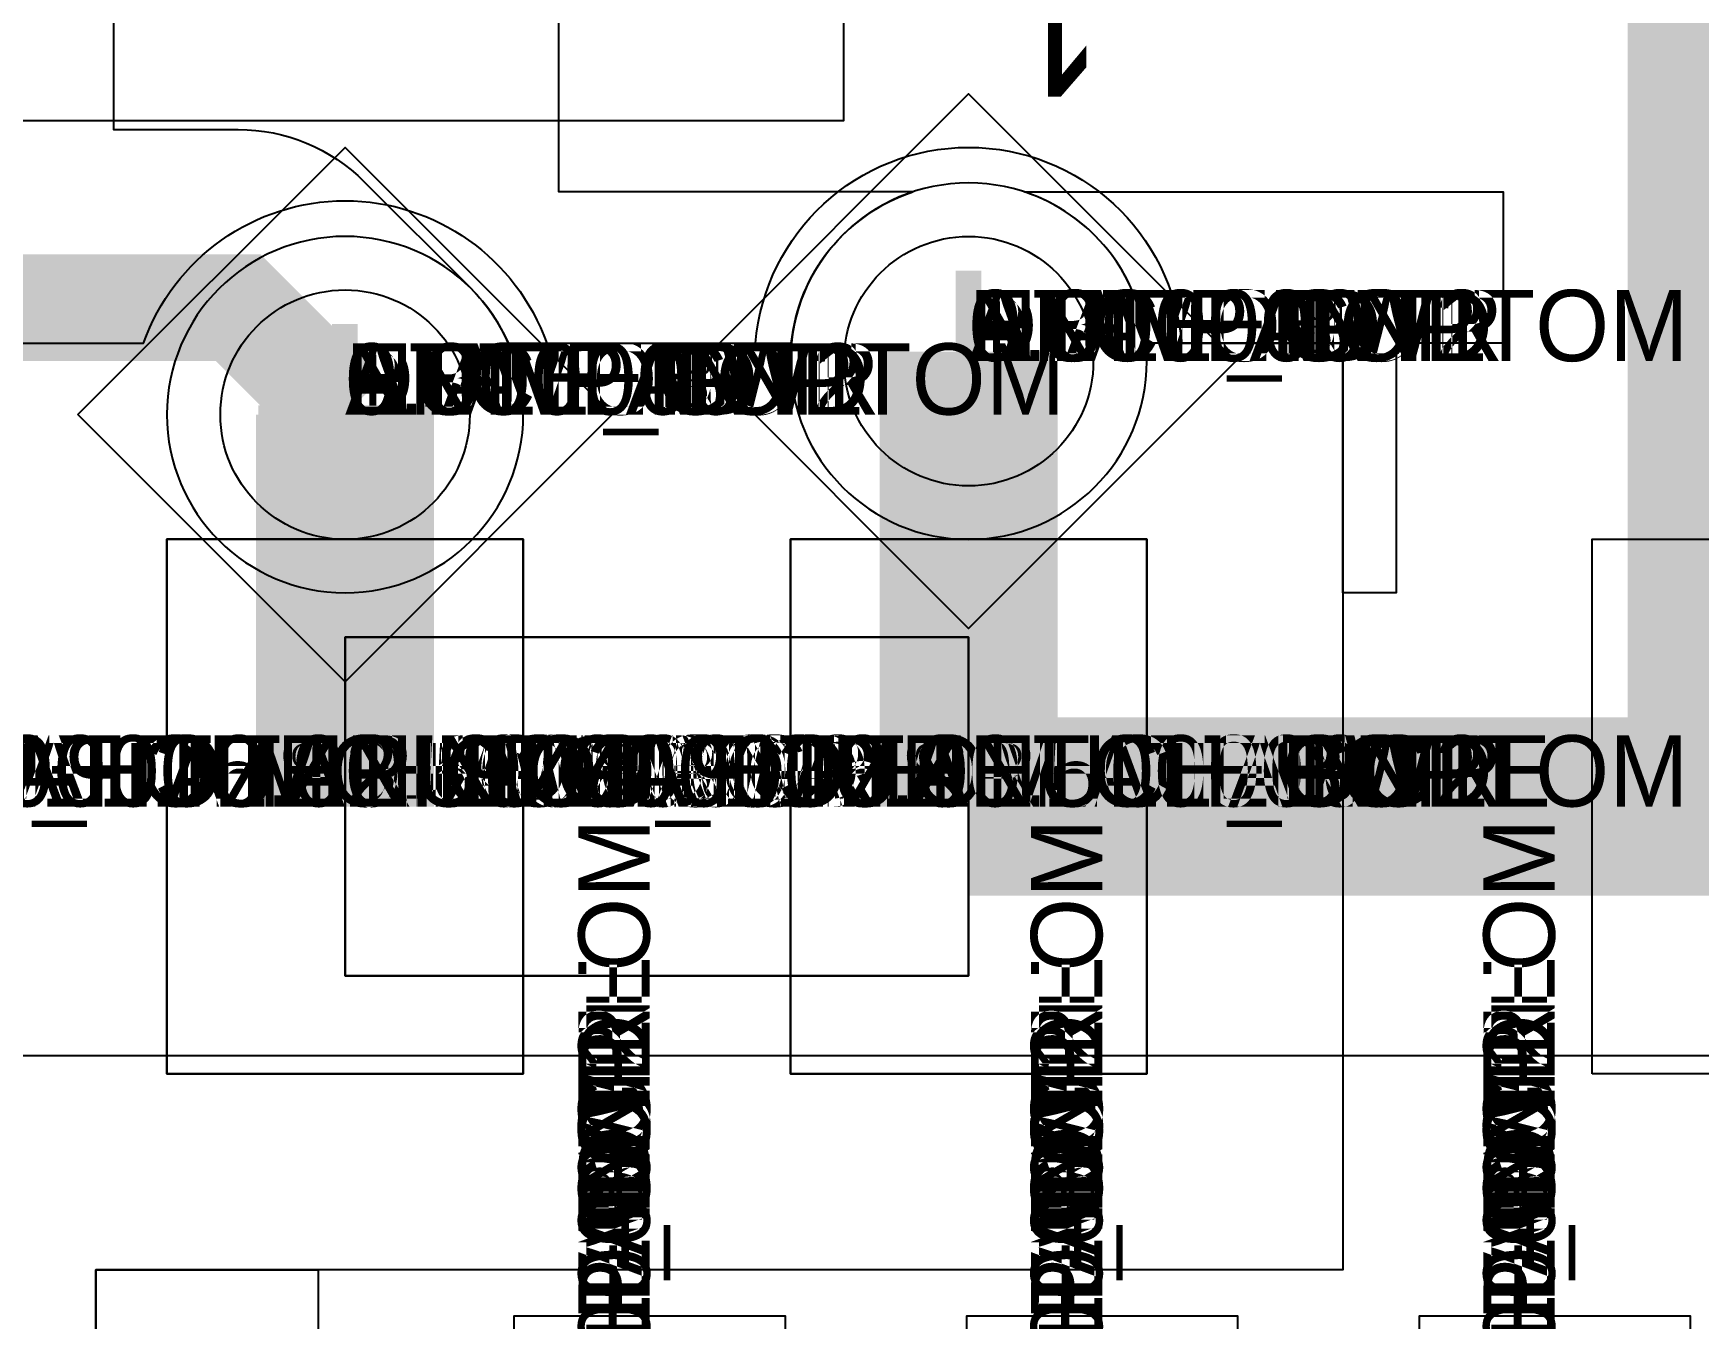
# Model space of a CAD drawing. Extents: x 0 to 323, y 0 to 320.
# Drawn here: x 116.938 to 121.612, y 226.918 to 230.526 of the extents above; entities that cross this region are included whole.
import ezdxf
from ezdxf.enums import TextEntityAlignment as Align

# ---------------------------------------------------------------- set-up
doc = ezdxf.new("R2010")
doc.units = 0
doc.header["$MEASUREMENT"] = 0
doc.layers.get('0').update_dxf_attribs({"linetype": 'CONTINUOUS'})
for name, color, linetype in [('CDN_FIGURES', 7, 'CONTINUOUS'), ('ETCH_BOTTOM', 7, 'CONTINUOUS'), ('ETCH_GND', 3, 'CONTINUOUS'), ('ETCH_INT1', 4, 'CONTINUOUS'), ('ETCH_INT2', 5, 'CONTINUOUS'), ('ETCH_PWR', 6, 'CONTINUOUS'), ('ETCH_TOP', 2, 'CONTINUOUS'), ('MANUFACTURING_NCLEGEND-1-6', 8, 'CONTINUOUS'), ('PACKAGE_GEOMETRY_ASSEMBLY_TOP', 11, 'CONTINUOUS'), ('PACKAGE_GEOMETRY_PIN_NUMBER', 9, 'CONTINUOUS')]:
    doc.layers.add(name, color=color, linetype=linetype)

# ---------------------------------------------------------------- blocks, each defined once
blk = doc.blocks.new('PAD_INFO')
for tag in ['SHAPE_TYPE', 'PAD_HEIGHT', 'PAD_LAYER', 'PAD_TYPE', 'PAD_WIDTH']:
    blk.add_attdef(tag, (0, 0), '', height=0.2)
at = {"flags": 2}
blk.add_attdef('CDN_TYPE', (0, 0), '', height=0.2, dxfattribs=at)
blk = doc.blocks.new('DRILL_INFO')
at = {"flags": 2}
blk.add_attdef('CDN_TYPE', (0, 0), '', height=0.2, dxfattribs=at)
for tag in ['FSHAPE', 'FCHAR', 'DRILL_HEIGHT', 'DIAMETER', 'PLATED', 'DRILL_WIDTH']:
    blk.add_attdef(tag, (0, 0), '', height=0.2)
blk = doc.blocks.new('VIA0700X0300')
at = {"layer": 'ETCH_BOTTOM'}
blk.add_circle((0, 0), 0.35, dxfattribs=at)
at = {"layer": 'ETCH_GND'}
blk.add_circle((0, 0), 0.35, dxfattribs=at)
at = {"layer": 'ETCH_INT1'}
blk.add_circle((0, 0), 0.35, dxfattribs=at)
at = {"layer": 'ETCH_INT2'}
blk.add_circle((0, 0), 0.35, dxfattribs=at)
at = {"layer": 'ETCH_PWR'}
blk.add_circle((0, 0), 0.35, dxfattribs=at)
at = {"layer": 'ETCH_TOP'}
blk.add_circle((0, 0), 0.35, dxfattribs=at)
ref = blk.add_blockref('PAD_INFO', (0, 0))
ref.add_attrib('PAD_LAYER', 'ETCH_TOP', (0, 0), dxfattribs={"height": 0.2})
ref.add_attrib('SHAPE_TYPE', 'NULL', (0, 0), dxfattribs={"height": 0.2})
ref.add_attrib('PAD_TYPE', 'ANTIPAD', (0, 0), dxfattribs={"height": 0.2})
ref.add_attrib('PAD_WIDTH', '0.000000', (0, 0), dxfattribs={"height": 0.2})
ref.add_attrib('PAD_HEIGHT', '0.000000', (0, 0), dxfattribs={"height": 0.2})
ref = blk.add_blockref('PAD_INFO', (0, 0))
ref.add_attrib('PAD_LAYER', 'ETCH_GND', (0, 0), dxfattribs={"height": 0.2})
ref.add_attrib('SHAPE_TYPE', 'NULL', (0, 0), dxfattribs={"height": 0.2})
ref.add_attrib('PAD_TYPE', 'ANTIPAD', (0, 0), dxfattribs={"height": 0.2})
ref.add_attrib('PAD_WIDTH', '0.000000', (0, 0), dxfattribs={"height": 0.2})
ref.add_attrib('PAD_HEIGHT', '0.000000', (0, 0), dxfattribs={"height": 0.2})
ref = blk.add_blockref('PAD_INFO', (0, 0))
ref.add_attrib('PAD_LAYER', 'ETCH_INT1', (0, 0), dxfattribs={"height": 0.2})
ref.add_attrib('SHAPE_TYPE', 'NULL', (0, 0), dxfattribs={"height": 0.2})
ref.add_attrib('PAD_TYPE', 'ANTIPAD', (0, 0), dxfattribs={"height": 0.2})
ref.add_attrib('PAD_WIDTH', '0.000000', (0, 0), dxfattribs={"height": 0.2})
ref.add_attrib('PAD_HEIGHT', '0.000000', (0, 0), dxfattribs={"height": 0.2})
ref = blk.add_blockref('PAD_INFO', (0, 0))
ref.add_attrib('PAD_LAYER', 'ETCH_INT2', (0, 0), dxfattribs={"height": 0.2})
ref.add_attrib('SHAPE_TYPE', 'NULL', (0, 0), dxfattribs={"height": 0.2})
ref.add_attrib('PAD_TYPE', 'ANTIPAD', (0, 0), dxfattribs={"height": 0.2})
ref.add_attrib('PAD_WIDTH', '0.000000', (0, 0), dxfattribs={"height": 0.2})
ref.add_attrib('PAD_HEIGHT', '0.000000', (0, 0), dxfattribs={"height": 0.2})
ref = blk.add_blockref('PAD_INFO', (0, 0))
ref.add_attrib('PAD_LAYER', 'ETCH_PWR', (0, 0), dxfattribs={"height": 0.2})
ref.add_attrib('SHAPE_TYPE', 'NULL', (0, 0), dxfattribs={"height": 0.2})
ref.add_attrib('PAD_TYPE', 'ANTIPAD', (0, 0), dxfattribs={"height": 0.2})
ref.add_attrib('PAD_WIDTH', '0.000000', (0, 0), dxfattribs={"height": 0.2})
ref.add_attrib('PAD_HEIGHT', '0.000000', (0, 0), dxfattribs={"height": 0.2})
ref = blk.add_blockref('PAD_INFO', (0, 0))
ref.add_attrib('PAD_LAYER', 'ETCH_BOTTOM', (0, 0), dxfattribs={"height": 0.2})
ref.add_attrib('SHAPE_TYPE', 'NULL', (0, 0), dxfattribs={"height": 0.2})
ref.add_attrib('PAD_TYPE', 'ANTIPAD', (0, 0), dxfattribs={"height": 0.2})
ref.add_attrib('PAD_WIDTH', '0.000000', (0, 0), dxfattribs={"height": 0.2})
ref.add_attrib('PAD_HEIGHT', '0.000000', (0, 0), dxfattribs={"height": 0.2})
ref = blk.add_blockref('PAD_INFO', (0, 0))
ref.add_attrib('PAD_LAYER', 'ETCH_TOP', (0, 0), dxfattribs={"height": 0.2})
ref.add_attrib('SHAPE_TYPE', 'NULL', (0, 0), dxfattribs={"height": 0.2})
ref.add_attrib('PAD_TYPE', 'THERMAL', (0, 0), dxfattribs={"height": 0.2})
ref.add_attrib('PAD_WIDTH', '0.000000', (0, 0), dxfattribs={"height": 0.2})
ref.add_attrib('PAD_HEIGHT', '0.000000', (0, 0), dxfattribs={"height": 0.2})
ref = blk.add_blockref('PAD_INFO', (0, 0))
ref.add_attrib('PAD_LAYER', 'ETCH_GND', (0, 0), dxfattribs={"height": 0.2})
ref.add_attrib('SHAPE_TYPE', 'NULL', (0, 0), dxfattribs={"height": 0.2})
ref.add_attrib('PAD_TYPE', 'THERMAL', (0, 0), dxfattribs={"height": 0.2})
ref.add_attrib('PAD_WIDTH', '0.000000', (0, 0), dxfattribs={"height": 0.2})
ref.add_attrib('PAD_HEIGHT', '0.000000', (0, 0), dxfattribs={"height": 0.2})
ref = blk.add_blockref('PAD_INFO', (0, 0))
ref.add_attrib('PAD_LAYER', 'ETCH_INT1', (0, 0), dxfattribs={"height": 0.2})
ref.add_attrib('SHAPE_TYPE', 'NULL', (0, 0), dxfattribs={"height": 0.2})
ref.add_attrib('PAD_TYPE', 'THERMAL', (0, 0), dxfattribs={"height": 0.2})
ref.add_attrib('PAD_WIDTH', '0.000000', (0, 0), dxfattribs={"height": 0.2})
ref.add_attrib('PAD_HEIGHT', '0.000000', (0, 0), dxfattribs={"height": 0.2})
ref = blk.add_blockref('PAD_INFO', (0, 0))
ref.add_attrib('PAD_LAYER', 'ETCH_INT2', (0, 0), dxfattribs={"height": 0.2})
ref.add_attrib('SHAPE_TYPE', 'NULL', (0, 0), dxfattribs={"height": 0.2})
ref.add_attrib('PAD_TYPE', 'THERMAL', (0, 0), dxfattribs={"height": 0.2})
ref.add_attrib('PAD_WIDTH', '0.000000', (0, 0), dxfattribs={"height": 0.2})
ref.add_attrib('PAD_HEIGHT', '0.000000', (0, 0), dxfattribs={"height": 0.2})
ref = blk.add_blockref('PAD_INFO', (0, 0))
ref.add_attrib('PAD_LAYER', 'ETCH_PWR', (0, 0), dxfattribs={"height": 0.2})
ref.add_attrib('SHAPE_TYPE', 'NULL', (0, 0), dxfattribs={"height": 0.2})
ref.add_attrib('PAD_TYPE', 'THERMAL', (0, 0), dxfattribs={"height": 0.2})
ref.add_attrib('PAD_WIDTH', '0.000000', (0, 0), dxfattribs={"height": 0.2})
ref.add_attrib('PAD_HEIGHT', '0.000000', (0, 0), dxfattribs={"height": 0.2})
ref = blk.add_blockref('PAD_INFO', (0, 0))
ref.add_attrib('PAD_LAYER', 'ETCH_BOTTOM', (0, 0), dxfattribs={"height": 0.2})
ref.add_attrib('SHAPE_TYPE', 'NULL', (0, 0), dxfattribs={"height": 0.2})
ref.add_attrib('PAD_TYPE', 'THERMAL', (0, 0), dxfattribs={"height": 0.2})
ref.add_attrib('PAD_WIDTH', '0.000000', (0, 0), dxfattribs={"height": 0.2})
ref.add_attrib('PAD_HEIGHT', '0.000000', (0, 0), dxfattribs={"height": 0.2})
ref = blk.add_blockref('PAD_INFO', (0, 0))
ref.add_attrib('PAD_LAYER', 'ETCH_TOP', (0, 0), dxfattribs={"height": 0.2})
ref.add_attrib('SHAPE_TYPE', 'CIRCLE', (0, 0), dxfattribs={"height": 0.2})
ref.add_attrib('PAD_TYPE', 'REGULAR', (0, 0), dxfattribs={"height": 0.2})
ref.add_attrib('PAD_WIDTH', '0.700000', (0, 0), dxfattribs={"height": 0.2})
ref.add_attrib('PAD_HEIGHT', '0.700000', (0, 0), dxfattribs={"height": 0.2})
ref = blk.add_blockref('PAD_INFO', (0, 0))
ref.add_attrib('PAD_LAYER', 'ETCH_GND', (0, 0), dxfattribs={"height": 0.2})
ref.add_attrib('SHAPE_TYPE', 'CIRCLE', (0, 0), dxfattribs={"height": 0.2})
ref.add_attrib('PAD_TYPE', 'REGULAR', (0, 0), dxfattribs={"height": 0.2})
ref.add_attrib('PAD_WIDTH', '0.700000', (0, 0), dxfattribs={"height": 0.2})
ref.add_attrib('PAD_HEIGHT', '0.700000', (0, 0), dxfattribs={"height": 0.2})
ref = blk.add_blockref('PAD_INFO', (0, 0))
ref.add_attrib('PAD_LAYER', 'ETCH_INT1', (0, 0), dxfattribs={"height": 0.2})
ref.add_attrib('SHAPE_TYPE', 'CIRCLE', (0, 0), dxfattribs={"height": 0.2})
ref.add_attrib('PAD_TYPE', 'REGULAR', (0, 0), dxfattribs={"height": 0.2})
ref.add_attrib('PAD_WIDTH', '0.700000', (0, 0), dxfattribs={"height": 0.2})
ref.add_attrib('PAD_HEIGHT', '0.700000', (0, 0), dxfattribs={"height": 0.2})
ref = blk.add_blockref('PAD_INFO', (0, 0))
ref.add_attrib('PAD_LAYER', 'ETCH_INT2', (0, 0), dxfattribs={"height": 0.2})
ref.add_attrib('SHAPE_TYPE', 'CIRCLE', (0, 0), dxfattribs={"height": 0.2})
ref.add_attrib('PAD_TYPE', 'REGULAR', (0, 0), dxfattribs={"height": 0.2})
ref.add_attrib('PAD_WIDTH', '0.700000', (0, 0), dxfattribs={"height": 0.2})
ref.add_attrib('PAD_HEIGHT', '0.700000', (0, 0), dxfattribs={"height": 0.2})
ref = blk.add_blockref('PAD_INFO', (0, 0))
ref.add_attrib('PAD_LAYER', 'ETCH_PWR', (0, 0), dxfattribs={"height": 0.2})
ref.add_attrib('SHAPE_TYPE', 'CIRCLE', (0, 0), dxfattribs={"height": 0.2})
ref.add_attrib('PAD_TYPE', 'REGULAR', (0, 0), dxfattribs={"height": 0.2})
ref.add_attrib('PAD_WIDTH', '0.700000', (0, 0), dxfattribs={"height": 0.2})
ref.add_attrib('PAD_HEIGHT', '0.700000', (0, 0), dxfattribs={"height": 0.2})
ref = blk.add_blockref('PAD_INFO', (0, 0))
ref.add_attrib('PAD_LAYER', 'ETCH_BOTTOM', (0, 0), dxfattribs={"height": 0.2})
ref.add_attrib('SHAPE_TYPE', 'CIRCLE', (0, 0), dxfattribs={"height": 0.2})
ref.add_attrib('PAD_TYPE', 'REGULAR', (0, 0), dxfattribs={"height": 0.2})
ref.add_attrib('PAD_WIDTH', '0.700000', (0, 0), dxfattribs={"height": 0.2})
ref.add_attrib('PAD_HEIGHT', '0.700000', (0, 0), dxfattribs={"height": 0.2})
ref = blk.add_blockref('DRILL_INFO', (0, 0))
ref.add_attrib('DIAMETER', '0.300000', (0, 0), dxfattribs={"height": 0.2})
ref.add_attrib('PLATED', 'PLATED', (0, 0), dxfattribs={"height": 0.2})
ref.add_attrib('FSHAPE', 'DIAMOND', (0, 0), dxfattribs={"height": 0.2})
ref.add_attrib('FCHAR', '+', (0, 0), dxfattribs={"height": 0.2})
ref.add_attrib('DRILL_WIDTH', '1.500000', (0, 0), dxfattribs={"height": 0.2})
ref.add_attrib('DRILL_HEIGHT', '1.500000', (0, 0), dxfattribs={"height": 0.2})
for tag in ['CDN_TYPE', 'PIN']:
    blk.add_attdef(tag, (0, 0), '', height=0.2)
at = {"flags": 2}
for tag in ['PSTKNAME', 'BBV']:
    blk.add_attdef(tag, (0, 0), '', height=0.2, dxfattribs=at)
blk = doc.blocks.new('FIGURE_DIAMOND')
at = {"layer": 'CDN_FIGURES'}
blk.add_lwpolyline([(-0.5, 0), (0, 0.5), (0.5, 0), (0, -0.5)], close=True, dxfattribs=at)
blk = doc.blocks.new('RC1000X1500TS')
at = {"layer": 'ETCH_TOP'}
blk.add_lwpolyline([(-0.5, -0.75), (-0.5, 0.75), (0.5, 0.75), (0.5, -0.75)], close=True, dxfattribs=at)
ref = blk.add_blockref('PAD_INFO', (0, 0))
ref.add_attrib('PAD_LAYER', 'ETCH_TOP', (0, 0), dxfattribs={"height": 0.2})
ref.add_attrib('SHAPE_TYPE', 'NULL', (0, 0), dxfattribs={"height": 0.2})
ref.add_attrib('PAD_TYPE', 'ANTIPAD', (0, 0), dxfattribs={"height": 0.2})
ref.add_attrib('PAD_WIDTH', '0.000000', (0, 0), dxfattribs={"height": 0.2})
ref.add_attrib('PAD_HEIGHT', '0.000000', (0, 0), dxfattribs={"height": 0.2})
ref = blk.add_blockref('PAD_INFO', (0, 0))
ref.add_attrib('PAD_LAYER', 'ETCH_GND', (0, 0), dxfattribs={"height": 0.2})
ref.add_attrib('SHAPE_TYPE', 'NULL', (0, 0), dxfattribs={"height": 0.2})
ref.add_attrib('PAD_TYPE', 'ANTIPAD', (0, 0), dxfattribs={"height": 0.2})
ref.add_attrib('PAD_WIDTH', '0.000000', (0, 0), dxfattribs={"height": 0.2})
ref.add_attrib('PAD_HEIGHT', '0.000000', (0, 0), dxfattribs={"height": 0.2})
ref = blk.add_blockref('PAD_INFO', (0, 0))
ref.add_attrib('PAD_LAYER', 'ETCH_INT1', (0, 0), dxfattribs={"height": 0.2})
ref.add_attrib('SHAPE_TYPE', 'NULL', (0, 0), dxfattribs={"height": 0.2})
ref.add_attrib('PAD_TYPE', 'ANTIPAD', (0, 0), dxfattribs={"height": 0.2})
ref.add_attrib('PAD_WIDTH', '0.000000', (0, 0), dxfattribs={"height": 0.2})
ref.add_attrib('PAD_HEIGHT', '0.000000', (0, 0), dxfattribs={"height": 0.2})
ref = blk.add_blockref('PAD_INFO', (0, 0))
ref.add_attrib('PAD_LAYER', 'ETCH_INT2', (0, 0), dxfattribs={"height": 0.2})
ref.add_attrib('SHAPE_TYPE', 'NULL', (0, 0), dxfattribs={"height": 0.2})
ref.add_attrib('PAD_TYPE', 'ANTIPAD', (0, 0), dxfattribs={"height": 0.2})
ref.add_attrib('PAD_WIDTH', '0.000000', (0, 0), dxfattribs={"height": 0.2})
ref.add_attrib('PAD_HEIGHT', '0.000000', (0, 0), dxfattribs={"height": 0.2})
ref = blk.add_blockref('PAD_INFO', (0, 0))
ref.add_attrib('PAD_LAYER', 'ETCH_PWR', (0, 0), dxfattribs={"height": 0.2})
ref.add_attrib('SHAPE_TYPE', 'NULL', (0, 0), dxfattribs={"height": 0.2})
ref.add_attrib('PAD_TYPE', 'ANTIPAD', (0, 0), dxfattribs={"height": 0.2})
ref.add_attrib('PAD_WIDTH', '0.000000', (0, 0), dxfattribs={"height": 0.2})
ref.add_attrib('PAD_HEIGHT', '0.000000', (0, 0), dxfattribs={"height": 0.2})
ref = blk.add_blockref('PAD_INFO', (0, 0))
ref.add_attrib('PAD_LAYER', 'ETCH_BOTTOM', (0, 0), dxfattribs={"height": 0.2})
ref.add_attrib('SHAPE_TYPE', 'NULL', (0, 0), dxfattribs={"height": 0.2})
ref.add_attrib('PAD_TYPE', 'ANTIPAD', (0, 0), dxfattribs={"height": 0.2})
ref.add_attrib('PAD_WIDTH', '0.000000', (0, 0), dxfattribs={"height": 0.2})
ref.add_attrib('PAD_HEIGHT', '0.000000', (0, 0), dxfattribs={"height": 0.2})
ref = blk.add_blockref('PAD_INFO', (0, 0))
ref.add_attrib('PAD_LAYER', 'ETCH_TOP', (0, 0), dxfattribs={"height": 0.2})
ref.add_attrib('SHAPE_TYPE', 'NULL', (0, 0), dxfattribs={"height": 0.2})
ref.add_attrib('PAD_TYPE', 'THERMAL', (0, 0), dxfattribs={"height": 0.2})
ref.add_attrib('PAD_WIDTH', '0.000000', (0, 0), dxfattribs={"height": 0.2})
ref.add_attrib('PAD_HEIGHT', '0.000000', (0, 0), dxfattribs={"height": 0.2})
ref = blk.add_blockref('PAD_INFO', (0, 0))
ref.add_attrib('PAD_LAYER', 'ETCH_GND', (0, 0), dxfattribs={"height": 0.2})
ref.add_attrib('SHAPE_TYPE', 'NULL', (0, 0), dxfattribs={"height": 0.2})
ref.add_attrib('PAD_TYPE', 'THERMAL', (0, 0), dxfattribs={"height": 0.2})
ref.add_attrib('PAD_WIDTH', '0.000000', (0, 0), dxfattribs={"height": 0.2})
ref.add_attrib('PAD_HEIGHT', '0.000000', (0, 0), dxfattribs={"height": 0.2})
ref = blk.add_blockref('PAD_INFO', (0, 0))
ref.add_attrib('PAD_LAYER', 'ETCH_INT1', (0, 0), dxfattribs={"height": 0.2})
ref.add_attrib('SHAPE_TYPE', 'NULL', (0, 0), dxfattribs={"height": 0.2})
ref.add_attrib('PAD_TYPE', 'THERMAL', (0, 0), dxfattribs={"height": 0.2})
ref.add_attrib('PAD_WIDTH', '0.000000', (0, 0), dxfattribs={"height": 0.2})
ref.add_attrib('PAD_HEIGHT', '0.000000', (0, 0), dxfattribs={"height": 0.2})
ref = blk.add_blockref('PAD_INFO', (0, 0))
ref.add_attrib('PAD_LAYER', 'ETCH_INT2', (0, 0), dxfattribs={"height": 0.2})
ref.add_attrib('SHAPE_TYPE', 'NULL', (0, 0), dxfattribs={"height": 0.2})
ref.add_attrib('PAD_TYPE', 'THERMAL', (0, 0), dxfattribs={"height": 0.2})
ref.add_attrib('PAD_WIDTH', '0.000000', (0, 0), dxfattribs={"height": 0.2})
ref.add_attrib('PAD_HEIGHT', '0.000000', (0, 0), dxfattribs={"height": 0.2})
ref = blk.add_blockref('PAD_INFO', (0, 0))
ref.add_attrib('PAD_LAYER', 'ETCH_PWR', (0, 0), dxfattribs={"height": 0.2})
ref.add_attrib('SHAPE_TYPE', 'NULL', (0, 0), dxfattribs={"height": 0.2})
ref.add_attrib('PAD_TYPE', 'THERMAL', (0, 0), dxfattribs={"height": 0.2})
ref.add_attrib('PAD_WIDTH', '0.000000', (0, 0), dxfattribs={"height": 0.2})
ref.add_attrib('PAD_HEIGHT', '0.000000', (0, 0), dxfattribs={"height": 0.2})
ref = blk.add_blockref('PAD_INFO', (0, 0))
ref.add_attrib('PAD_LAYER', 'ETCH_BOTTOM', (0, 0), dxfattribs={"height": 0.2})
ref.add_attrib('SHAPE_TYPE', 'NULL', (0, 0), dxfattribs={"height": 0.2})
ref.add_attrib('PAD_TYPE', 'THERMAL', (0, 0), dxfattribs={"height": 0.2})
ref.add_attrib('PAD_WIDTH', '0.000000', (0, 0), dxfattribs={"height": 0.2})
ref.add_attrib('PAD_HEIGHT', '0.000000', (0, 0), dxfattribs={"height": 0.2})
ref = blk.add_blockref('PAD_INFO', (0, 0))
ref.add_attrib('PAD_LAYER', 'ETCH_GND', (0, 0), dxfattribs={"height": 0.2})
ref.add_attrib('SHAPE_TYPE', 'NULL', (0, 0), dxfattribs={"height": 0.2})
ref.add_attrib('PAD_TYPE', 'REGULAR', (0, 0), dxfattribs={"height": 0.2})
ref.add_attrib('PAD_WIDTH', '0.000000', (0, 0), dxfattribs={"height": 0.2})
ref.add_attrib('PAD_HEIGHT', '0.000000', (0, 0), dxfattribs={"height": 0.2})
ref = blk.add_blockref('PAD_INFO', (0, 0))
ref.add_attrib('PAD_LAYER', 'ETCH_INT1', (0, 0), dxfattribs={"height": 0.2})
ref.add_attrib('SHAPE_TYPE', 'NULL', (0, 0), dxfattribs={"height": 0.2})
ref.add_attrib('PAD_TYPE', 'REGULAR', (0, 0), dxfattribs={"height": 0.2})
ref.add_attrib('PAD_WIDTH', '0.000000', (0, 0), dxfattribs={"height": 0.2})
ref.add_attrib('PAD_HEIGHT', '0.000000', (0, 0), dxfattribs={"height": 0.2})
ref = blk.add_blockref('PAD_INFO', (0, 0))
ref.add_attrib('PAD_LAYER', 'ETCH_INT2', (0, 0), dxfattribs={"height": 0.2})
ref.add_attrib('SHAPE_TYPE', 'NULL', (0, 0), dxfattribs={"height": 0.2})
ref.add_attrib('PAD_TYPE', 'REGULAR', (0, 0), dxfattribs={"height": 0.2})
ref.add_attrib('PAD_WIDTH', '0.000000', (0, 0), dxfattribs={"height": 0.2})
ref.add_attrib('PAD_HEIGHT', '0.000000', (0, 0), dxfattribs={"height": 0.2})
ref = blk.add_blockref('PAD_INFO', (0, 0))
ref.add_attrib('PAD_LAYER', 'ETCH_PWR', (0, 0), dxfattribs={"height": 0.2})
ref.add_attrib('SHAPE_TYPE', 'NULL', (0, 0), dxfattribs={"height": 0.2})
ref.add_attrib('PAD_TYPE', 'REGULAR', (0, 0), dxfattribs={"height": 0.2})
ref.add_attrib('PAD_WIDTH', '0.000000', (0, 0), dxfattribs={"height": 0.2})
ref.add_attrib('PAD_HEIGHT', '0.000000', (0, 0), dxfattribs={"height": 0.2})
ref = blk.add_blockref('PAD_INFO', (0, 0))
ref.add_attrib('PAD_LAYER', 'ETCH_BOTTOM', (0, 0), dxfattribs={"height": 0.2})
ref.add_attrib('SHAPE_TYPE', 'NULL', (0, 0), dxfattribs={"height": 0.2})
ref.add_attrib('PAD_TYPE', 'REGULAR', (0, 0), dxfattribs={"height": 0.2})
ref.add_attrib('PAD_WIDTH', '0.000000', (0, 0), dxfattribs={"height": 0.2})
ref.add_attrib('PAD_HEIGHT', '0.000000', (0, 0), dxfattribs={"height": 0.2})
ref = blk.add_blockref('DRILL_INFO', (0, 0))
ref.add_attrib('DIAMETER', '0.000000', (0, 0), dxfattribs={"height": 0.2})
ref.add_attrib('PLATED', 'PLATED', (0, 0), dxfattribs={"height": 0.2})
ref.add_attrib('FSHAPE', 'NULL', (0, 0), dxfattribs={"height": 0.2})
ref.add_attrib('DRILL_WIDTH', '0.000000', (0, 0), dxfattribs={"height": 0.2})
ref.add_attrib('DRILL_HEIGHT', '0.000000', (0, 0), dxfattribs={"height": 0.2})
ref = blk.add_blockref('PAD_INFO', (0, 0))
ref.add_attrib('PAD_LAYER', 'ETCH_TOP', (0, 0), dxfattribs={"height": 0.2})
ref.add_attrib('SHAPE_TYPE', 'RECTANGLE', (0, 0), dxfattribs={"height": 0.2})
ref.add_attrib('PAD_TYPE', 'REGULAR', (0, 0), dxfattribs={"height": 0.2})
ref.add_attrib('PAD_WIDTH', '1.000000', (0, 0), dxfattribs={"height": 0.2})
ref.add_attrib('PAD_HEIGHT', '1.500000', (0, 0), dxfattribs={"height": 0.2})
for tag in ['CDN_TYPE', 'PIN']:
    blk.add_attdef(tag, (0, 0), '', height=0.2)
at = {"flags": 2}
for tag in ['PSTKNAME', 'BBV']:
    blk.add_attdef(tag, (0, 0), '', height=0.2, dxfattribs=at)
blk = doc.blocks.new('F56')
at = {"layer": 'PACKAGE_GEOMETRY_ASSEMBLY_TOP'}
blk.add_lwpolyline([(0, -0.475), (1.75, -0.475), (1.75, 0.475), (0, 0.475)], close=True, dxfattribs=at)
at = {"layer": 'ETCH_TOP'}
ref = blk.add_blockref('RC1000X1500TS', (0, 0), dxfattribs=at)
ref.add_attrib('CDN_TYPE', 'PIN', (0, 0), dxfattribs={"height": 0.2})
ref.add_attrib('PIN', '1', (0, 0), dxfattribs={"height": 0.2})
ref = blk.add_blockref('RC1000X1500TS', (1.75, 0), dxfattribs=at)
ref.add_attrib('CDN_TYPE', 'PIN', (0, 0), dxfattribs={"height": 0.2})
ref.add_attrib('PIN', '2', (0, 0), dxfattribs={"height": 0.2})
at = {"flags": 2}
for tag in ['SYMBOL_TYPE', 'CDN_TYPE', 'REFDES']:
    blk.add_attdef(tag, (0, 0), '', height=0.2, dxfattribs=at)
blk = doc.blocks.new('F28')
at = {"layer": 'PACKAGE_GEOMETRY_ASSEMBLY_TOP'}
blk.add_lwpolyline([(0.6, -2.525), (3.7, -2.525), (3.7, 0.575), (0.6, 0.575)], close=True, dxfattribs=at)
at = {"flags": 2}
for tag in ['SYMBOL_TYPE', 'CDN_TYPE', 'REFDES']:
    blk.add_attdef(tag, (0, 0), '', height=0.2, dxfattribs=at)
blk = doc.blocks.new('RC1250X0760TS')
at = {"layer": 'ETCH_TOP'}
blk.add_lwpolyline([(-0.625, -0.38), (-0.625, 0.38), (0.625, 0.38), (0.625, -0.38)], close=True, dxfattribs=at)
ref = blk.add_blockref('PAD_INFO', (0, 0))
ref.add_attrib('PAD_LAYER', 'ETCH_TOP', (0, 0), dxfattribs={"height": 0.2})
ref.add_attrib('SHAPE_TYPE', 'NULL', (0, 0), dxfattribs={"height": 0.2})
ref.add_attrib('PAD_TYPE', 'ANTIPAD', (0, 0), dxfattribs={"height": 0.2})
ref.add_attrib('PAD_WIDTH', '0.000000', (0, 0), dxfattribs={"height": 0.2})
ref.add_attrib('PAD_HEIGHT', '0.000000', (0, 0), dxfattribs={"height": 0.2})
ref = blk.add_blockref('PAD_INFO', (0, 0))
ref.add_attrib('PAD_LAYER', 'ETCH_GND', (0, 0), dxfattribs={"height": 0.2})
ref.add_attrib('SHAPE_TYPE', 'NULL', (0, 0), dxfattribs={"height": 0.2})
ref.add_attrib('PAD_TYPE', 'ANTIPAD', (0, 0), dxfattribs={"height": 0.2})
ref.add_attrib('PAD_WIDTH', '0.000000', (0, 0), dxfattribs={"height": 0.2})
ref.add_attrib('PAD_HEIGHT', '0.000000', (0, 0), dxfattribs={"height": 0.2})
ref = blk.add_blockref('PAD_INFO', (0, 0))
ref.add_attrib('PAD_LAYER', 'ETCH_INT1', (0, 0), dxfattribs={"height": 0.2})
ref.add_attrib('SHAPE_TYPE', 'NULL', (0, 0), dxfattribs={"height": 0.2})
ref.add_attrib('PAD_TYPE', 'ANTIPAD', (0, 0), dxfattribs={"height": 0.2})
ref.add_attrib('PAD_WIDTH', '0.000000', (0, 0), dxfattribs={"height": 0.2})
ref.add_attrib('PAD_HEIGHT', '0.000000', (0, 0), dxfattribs={"height": 0.2})
ref = blk.add_blockref('PAD_INFO', (0, 0))
ref.add_attrib('PAD_LAYER', 'ETCH_INT2', (0, 0), dxfattribs={"height": 0.2})
ref.add_attrib('SHAPE_TYPE', 'NULL', (0, 0), dxfattribs={"height": 0.2})
ref.add_attrib('PAD_TYPE', 'ANTIPAD', (0, 0), dxfattribs={"height": 0.2})
ref.add_attrib('PAD_WIDTH', '0.000000', (0, 0), dxfattribs={"height": 0.2})
ref.add_attrib('PAD_HEIGHT', '0.000000', (0, 0), dxfattribs={"height": 0.2})
ref = blk.add_blockref('PAD_INFO', (0, 0))
ref.add_attrib('PAD_LAYER', 'ETCH_PWR', (0, 0), dxfattribs={"height": 0.2})
ref.add_attrib('SHAPE_TYPE', 'NULL', (0, 0), dxfattribs={"height": 0.2})
ref.add_attrib('PAD_TYPE', 'ANTIPAD', (0, 0), dxfattribs={"height": 0.2})
ref.add_attrib('PAD_WIDTH', '0.000000', (0, 0), dxfattribs={"height": 0.2})
ref.add_attrib('PAD_HEIGHT', '0.000000', (0, 0), dxfattribs={"height": 0.2})
ref = blk.add_blockref('PAD_INFO', (0, 0))
ref.add_attrib('PAD_LAYER', 'ETCH_BOTTOM', (0, 0), dxfattribs={"height": 0.2})
ref.add_attrib('SHAPE_TYPE', 'NULL', (0, 0), dxfattribs={"height": 0.2})
ref.add_attrib('PAD_TYPE', 'ANTIPAD', (0, 0), dxfattribs={"height": 0.2})
ref.add_attrib('PAD_WIDTH', '0.000000', (0, 0), dxfattribs={"height": 0.2})
ref.add_attrib('PAD_HEIGHT', '0.000000', (0, 0), dxfattribs={"height": 0.2})
ref = blk.add_blockref('PAD_INFO', (0, 0))
ref.add_attrib('PAD_LAYER', 'ETCH_TOP', (0, 0), dxfattribs={"height": 0.2})
ref.add_attrib('SHAPE_TYPE', 'NULL', (0, 0), dxfattribs={"height": 0.2})
ref.add_attrib('PAD_TYPE', 'THERMAL', (0, 0), dxfattribs={"height": 0.2})
ref.add_attrib('PAD_WIDTH', '0.000000', (0, 0), dxfattribs={"height": 0.2})
ref.add_attrib('PAD_HEIGHT', '0.000000', (0, 0), dxfattribs={"height": 0.2})
ref = blk.add_blockref('PAD_INFO', (0, 0))
ref.add_attrib('PAD_LAYER', 'ETCH_GND', (0, 0), dxfattribs={"height": 0.2})
ref.add_attrib('SHAPE_TYPE', 'NULL', (0, 0), dxfattribs={"height": 0.2})
ref.add_attrib('PAD_TYPE', 'THERMAL', (0, 0), dxfattribs={"height": 0.2})
ref.add_attrib('PAD_WIDTH', '0.000000', (0, 0), dxfattribs={"height": 0.2})
ref.add_attrib('PAD_HEIGHT', '0.000000', (0, 0), dxfattribs={"height": 0.2})
ref = blk.add_blockref('PAD_INFO', (0, 0))
ref.add_attrib('PAD_LAYER', 'ETCH_INT1', (0, 0), dxfattribs={"height": 0.2})
ref.add_attrib('SHAPE_TYPE', 'NULL', (0, 0), dxfattribs={"height": 0.2})
ref.add_attrib('PAD_TYPE', 'THERMAL', (0, 0), dxfattribs={"height": 0.2})
ref.add_attrib('PAD_WIDTH', '0.000000', (0, 0), dxfattribs={"height": 0.2})
ref.add_attrib('PAD_HEIGHT', '0.000000', (0, 0), dxfattribs={"height": 0.2})
ref = blk.add_blockref('PAD_INFO', (0, 0))
ref.add_attrib('PAD_LAYER', 'ETCH_INT2', (0, 0), dxfattribs={"height": 0.2})
ref.add_attrib('SHAPE_TYPE', 'NULL', (0, 0), dxfattribs={"height": 0.2})
ref.add_attrib('PAD_TYPE', 'THERMAL', (0, 0), dxfattribs={"height": 0.2})
ref.add_attrib('PAD_WIDTH', '0.000000', (0, 0), dxfattribs={"height": 0.2})
ref.add_attrib('PAD_HEIGHT', '0.000000', (0, 0), dxfattribs={"height": 0.2})
ref = blk.add_blockref('PAD_INFO', (0, 0))
ref.add_attrib('PAD_LAYER', 'ETCH_PWR', (0, 0), dxfattribs={"height": 0.2})
ref.add_attrib('SHAPE_TYPE', 'NULL', (0, 0), dxfattribs={"height": 0.2})
ref.add_attrib('PAD_TYPE', 'THERMAL', (0, 0), dxfattribs={"height": 0.2})
ref.add_attrib('PAD_WIDTH', '0.000000', (0, 0), dxfattribs={"height": 0.2})
ref.add_attrib('PAD_HEIGHT', '0.000000', (0, 0), dxfattribs={"height": 0.2})
ref = blk.add_blockref('PAD_INFO', (0, 0))
ref.add_attrib('PAD_LAYER', 'ETCH_BOTTOM', (0, 0), dxfattribs={"height": 0.2})
ref.add_attrib('SHAPE_TYPE', 'NULL', (0, 0), dxfattribs={"height": 0.2})
ref.add_attrib('PAD_TYPE', 'THERMAL', (0, 0), dxfattribs={"height": 0.2})
ref.add_attrib('PAD_WIDTH', '0.000000', (0, 0), dxfattribs={"height": 0.2})
ref.add_attrib('PAD_HEIGHT', '0.000000', (0, 0), dxfattribs={"height": 0.2})
ref = blk.add_blockref('PAD_INFO', (0, 0))
ref.add_attrib('PAD_LAYER', 'ETCH_TOP', (0, 0), dxfattribs={"height": 0.2})
ref.add_attrib('SHAPE_TYPE', 'RECTANGLE', (0, 0), dxfattribs={"height": 0.2})
ref.add_attrib('PAD_TYPE', 'REGULAR', (0, 0), dxfattribs={"height": 0.2})
ref.add_attrib('PAD_WIDTH', '1.250000', (0, 0), dxfattribs={"height": 0.2})
ref.add_attrib('PAD_HEIGHT', '0.760000', (0, 0), dxfattribs={"height": 0.2})
ref = blk.add_blockref('PAD_INFO', (0, 0))
ref.add_attrib('PAD_LAYER', 'ETCH_GND', (0, 0), dxfattribs={"height": 0.2})
ref.add_attrib('SHAPE_TYPE', 'NULL', (0, 0), dxfattribs={"height": 0.2})
ref.add_attrib('PAD_TYPE', 'REGULAR', (0, 0), dxfattribs={"height": 0.2})
ref.add_attrib('PAD_WIDTH', '0.000000', (0, 0), dxfattribs={"height": 0.2})
ref.add_attrib('PAD_HEIGHT', '0.000000', (0, 0), dxfattribs={"height": 0.2})
ref = blk.add_blockref('PAD_INFO', (0, 0))
ref.add_attrib('PAD_LAYER', 'ETCH_INT1', (0, 0), dxfattribs={"height": 0.2})
ref.add_attrib('SHAPE_TYPE', 'NULL', (0, 0), dxfattribs={"height": 0.2})
ref.add_attrib('PAD_TYPE', 'REGULAR', (0, 0), dxfattribs={"height": 0.2})
ref.add_attrib('PAD_WIDTH', '0.000000', (0, 0), dxfattribs={"height": 0.2})
ref.add_attrib('PAD_HEIGHT', '0.000000', (0, 0), dxfattribs={"height": 0.2})
ref = blk.add_blockref('PAD_INFO', (0, 0))
ref.add_attrib('PAD_LAYER', 'ETCH_INT2', (0, 0), dxfattribs={"height": 0.2})
ref.add_attrib('SHAPE_TYPE', 'NULL', (0, 0), dxfattribs={"height": 0.2})
ref.add_attrib('PAD_TYPE', 'REGULAR', (0, 0), dxfattribs={"height": 0.2})
ref.add_attrib('PAD_WIDTH', '0.000000', (0, 0), dxfattribs={"height": 0.2})
ref.add_attrib('PAD_HEIGHT', '0.000000', (0, 0), dxfattribs={"height": 0.2})
ref = blk.add_blockref('PAD_INFO', (0, 0))
ref.add_attrib('PAD_LAYER', 'ETCH_PWR', (0, 0), dxfattribs={"height": 0.2})
ref.add_attrib('SHAPE_TYPE', 'NULL', (0, 0), dxfattribs={"height": 0.2})
ref.add_attrib('PAD_TYPE', 'REGULAR', (0, 0), dxfattribs={"height": 0.2})
ref.add_attrib('PAD_WIDTH', '0.000000', (0, 0), dxfattribs={"height": 0.2})
ref.add_attrib('PAD_HEIGHT', '0.000000', (0, 0), dxfattribs={"height": 0.2})
ref = blk.add_blockref('PAD_INFO', (0, 0))
ref.add_attrib('PAD_LAYER', 'ETCH_BOTTOM', (0, 0), dxfattribs={"height": 0.2})
ref.add_attrib('SHAPE_TYPE', 'NULL', (0, 0), dxfattribs={"height": 0.2})
ref.add_attrib('PAD_TYPE', 'REGULAR', (0, 0), dxfattribs={"height": 0.2})
ref.add_attrib('PAD_WIDTH', '0.000000', (0, 0), dxfattribs={"height": 0.2})
ref.add_attrib('PAD_HEIGHT', '0.000000', (0, 0), dxfattribs={"height": 0.2})
ref = blk.add_blockref('DRILL_INFO', (0, 0))
ref.add_attrib('DIAMETER', '0.000000', (0, 0), dxfattribs={"height": 0.2})
ref.add_attrib('PLATED', 'PLATED', (0, 0), dxfattribs={"height": 0.2})
ref.add_attrib('FSHAPE', 'NULL', (0, 0), dxfattribs={"height": 0.2})
ref.add_attrib('DRILL_WIDTH', '0.000000', (0, 0), dxfattribs={"height": 0.2})
ref.add_attrib('DRILL_HEIGHT', '0.000000', (0, 0), dxfattribs={"height": 0.2})
for tag in ['CDN_TYPE', 'PIN']:
    blk.add_attdef(tag, (0, 0), '', height=0.2)
at = {"flags": 2}
for tag in ['PSTKNAME', 'BBV']:
    blk.add_attdef(tag, (0, 0), '', height=0.2, dxfattribs=at)
blk = doc.blocks.new('SO-16W')
at = {"layer": 'ETCH_TOP'}
blk.add_blockref('RC1250X0760TS', (4.596, 4.445), dxfattribs=at)
ref = blk.add_blockref('RC1250X0760TS', (4.596, 3.175), dxfattribs=at)
ref.add_attrib('CDN_TYPE', 'PIN', (0, 0), dxfattribs={"height": 0.2})
ref.add_attrib('PIN', '15', (0, 0), dxfattribs={"height": 0.2})
ref = blk.add_blockref('RC1250X0760TS', (4.596, 1.905), dxfattribs=at)
ref.add_attrib('CDN_TYPE', 'PIN', (0, 0), dxfattribs={"height": 0.2})
ref.add_attrib('PIN', '14', (0, 0), dxfattribs={"height": 0.2})
at = {"flags": 2}
for tag in ['SYMBOL_TYPE', 'CDN_TYPE', 'REFDES']:
    blk.add_attdef(tag, (0, 0), '', height=0.2, dxfattribs=at)

msp = doc.modelspace()

# ---------------------------------------------------------------- linework, layer by layer
at = {"layer": 'ETCH_BOTTOM'}
for points, format in [([(114.5125, 226.9033), (114.5125, 227.5577, -0.912717), (114.5125, 228.6533), (114.5125, 228.7262, -0.225861), (114.0463, 228.8054), (114.0125, 228.8054), (114.0125, 228.8312, -0.471344), (114.0125, 229.6798), (114.0125, 230.9763, -0.746319), (113.9997, 232.0309, -0.007468), (114.0125, 232.0386), (114.0125, 232.6556), (116.6127, 232.6556), (116.6127, 229.1556), (116.7625, 229.1556), (116.7625, 229.6556), (117.2468, 229.6556, -0.707037), (118.3784, 229.6556), (118.9646, 229.6556, -0.919724), (120.1606, 229.6556), (120.6127, 229.6556), (120.6127, 227.0554), (117.1127, 227.0554), (117.1127, 225.3054)], "xyb"), ([(119.5626, 228.3555, 0.5, 0.5, 0), (119.5626, 229.6055, 0.5, 0.5, 0)], "xyseb"), ([(117.8126, 228.3555, 0.5, 0.5, 0), (117.8126, 229.4555, 0.5, 0.5, 0)], "xyseb")]:
    msp.add_lwpolyline(points, format=format, dxfattribs=at)
at = {"layer": 'ETCH_GND'}
for points in [[(120.0627, 229.6055, 1), (119.0625, 229.6055, 1)], [(118.3127, 229.4555, 1), (117.3125, 229.4555, 1)]]:
    msp.add_lwpolyline(points, format="xyb", close=True, dxfattribs=at)
at = {"layer": 'ETCH_INT1'}
for points in [[(120.0627, 229.6055, 1), (119.0625, 229.6055, 1)], [(118.3127, 229.4555, 1), (117.3125, 229.4555, 1)]]:
    msp.add_lwpolyline(points, format="xyb", close=True, dxfattribs=at)
at = {"layer": 'ETCH_INT2'}
for points in [[(119.5626, 230.1056, 1), (119.5626, 229.1054, 1)], [(117.8126, 229.9556, 1), (117.8126, 228.9554, 1)]]:
    msp.add_lwpolyline(points, format="xyb", close=True, dxfattribs=at)
msp.add_lwpolyline([(141.1182, 227.6555), (126.6683, 227.6555), (126.6533, 227.6716, 0.434743), (125.9219, 227.6716), (125.9069, 227.6555), (115.0528, 227.6555, -0.609283), (114.9701, 227.8157, 1.938258), (114.1551, 227.8157, -0.609283), (114.0724, 227.6555), (108.0852, 227.6555)], format="xyb", dxfattribs=at)
at = {"layer": 'ETCH_PWR'}
for points in [[(120.0627, 229.6055, 1), (119.0625, 229.6055, 1)], [(118.3127, 229.4555, 1), (117.3125, 229.4555, 1)]]:
    msp.add_lwpolyline(points, format="xyb", close=True, dxfattribs=at)
at = {"layer": 'ETCH_TOP'}
for points, format in [([(116.9127, 232.6556), (117.1627, 232.6556), (117.1627, 230.2556), (117.5126, 230.2556, -0.198912), (117.8662, 230.1091), (118.1662, 229.8091, -0.093706), (118.2709, 229.6556), (119.065, 229.6556, -0.296164), (119.4059, 230.0804), (118.4125, 230.0804), (118.4125, 232.2138, -0.845035), (118.4125, 233.3972), (118.4125, 233.5806), (120.5388, 233.5806), (119.064, 235.0554), (118.5625, 235.0554), (118.5625, 235.7554), (117.6127, 235.7554), (117.6127, 235.0554), (113.7625, 235.0554)], "xyb"), ([(121.8126, 228.3555, 0.3, 0.3, 0), (121.5626, 228.6055, 0.3, 0.3, 0), (121.5626, 230.8555, 0.3, 0.3, 0), (120.9126, 231.5055, 0.3, 0.3, 0), (119.8126, 231.5055, 0.3, 0.3, 0)], "xyseb"), ([(116.6626, 229.7555, 0.3, 0.3, 0), (117.5126, 229.7555, 0.3, 0.3, 0), (117.8126, 229.4555, 0.3, 0.3, 0)], "xyseb"), ([(119.5626, 228.3555, 0.3, 0.3, 0), (119.5626, 229.6055, 0.3, 0.3, 0)], "xyseb"), ([(117.8126, 229.4555, 0.3, 0.3, 0), (117.8126, 228.3555, 0.3, 0.3, 0)], "xyseb"), ([(121.8126, 228.3555, 0.5, 0.5, 0), (119.5626, 228.3555, 0.5, 0.5, 0)], "xyseb")]:
    msp.add_lwpolyline(points, format=format, dxfattribs=at)
for points in [[(120.6127, 228.9556), (120.6127, 229.6556), (120.0602, 229.6556, 0.296164), (119.7193, 230.0804), (121.0625, 230.0804), (121.0625, 229.6556), (120.7625, 229.6556), (120.7625, 228.9556)], [(120.2622, 218.1546), (116.3877, 222.0291), (116.3877, 225.3054), (117.1127, 225.3054), (117.1127, 227.0554), (117.7375, 227.0554), (117.7375, 225.1264), (118.0675, 225.1264), (118.0675, 224.4519), (120.914, 221.6054), (124.114, 221.6054), (126.9575, 218.7619), (126.9575, 218.1546), (122.9645, 218.1546, 0.792751), (121.9907, 218.1546)]]:
    msp.add_lwpolyline(points, format="xyb", close=True, dxfattribs=at)

# ---------------------------------------------------------------- block references
for name, p, rotation in [('F28', (119.8126, 230.8555), 180), ('SO-16W', (123.1126, 221.7055), 90)]:
    msp.add_blockref(name, p, dxfattribs=dict(rotation=rotation))
at = {"xscale": -1}
msp.add_blockref('F56', (119.5626, 228.3555), dxfattribs=at)
for p in [(121.8126, 228.3555), (117.8126, 228.3555)]:
    msp.add_blockref('F56', p)
at = {"layer": 'ETCH_TOP'}
for p in [(119.5626, 229.6055), (117.8126, 229.4555)]:
    msp.add_blockref('VIA0700X0300', p, dxfattribs=at)
at = {"layer": 'MANUFACTURING_NCLEGEND-1-6', "xscale": 1.5, "yscale": 1.5}
for p in [(119.5626, 229.6055), (117.8126, 229.4555)]:
    msp.add_blockref('FIGURE_DIAMOND', p, dxfattribs=at)

# ---------------------------------------------------------------- texts
at = {"layer": 'MANUFACTURING_NCLEGEND-1-6'}
for p in [(119.5626, 229.6055), (117.8126, 229.4555)]:
    msp.add_text('+', height=0.75, dxfattribs=at).set_placement(p, align=Align.MIDDLE_CENTER)
at = {"layer": 'PACKAGE_GEOMETRY_PIN_NUMBER', "width": 0.649606}
msp.add_text('1', height=0.508, rotation=180, dxfattribs=at).set_placement((119.8126, 230.8555), align=Align.CENTER)
at = {"layer": 'PACKAGE_GEOMETRY_PIN_NUMBER', "text_generation_flag": 2, "width": 0.88}
for s, p in [('2', (117.8126, 228.3555)), ('1', (119.5626, 228.3555))]:
    msp.add_text(s, height=0.635, dxfattribs=at).set_placement(p, align=Align.CENTER)
at = {"layer": 'PACKAGE_GEOMETRY_PIN_NUMBER', "width": 0.88}
for s, p in [('1', (117.8126, 228.3555)), ('2', (119.5626, 228.3555))]:
    msp.add_text(s, height=0.635, dxfattribs=at).set_placement(p, align=Align.CENTER)

doc.saveas('drawing.dxf')
